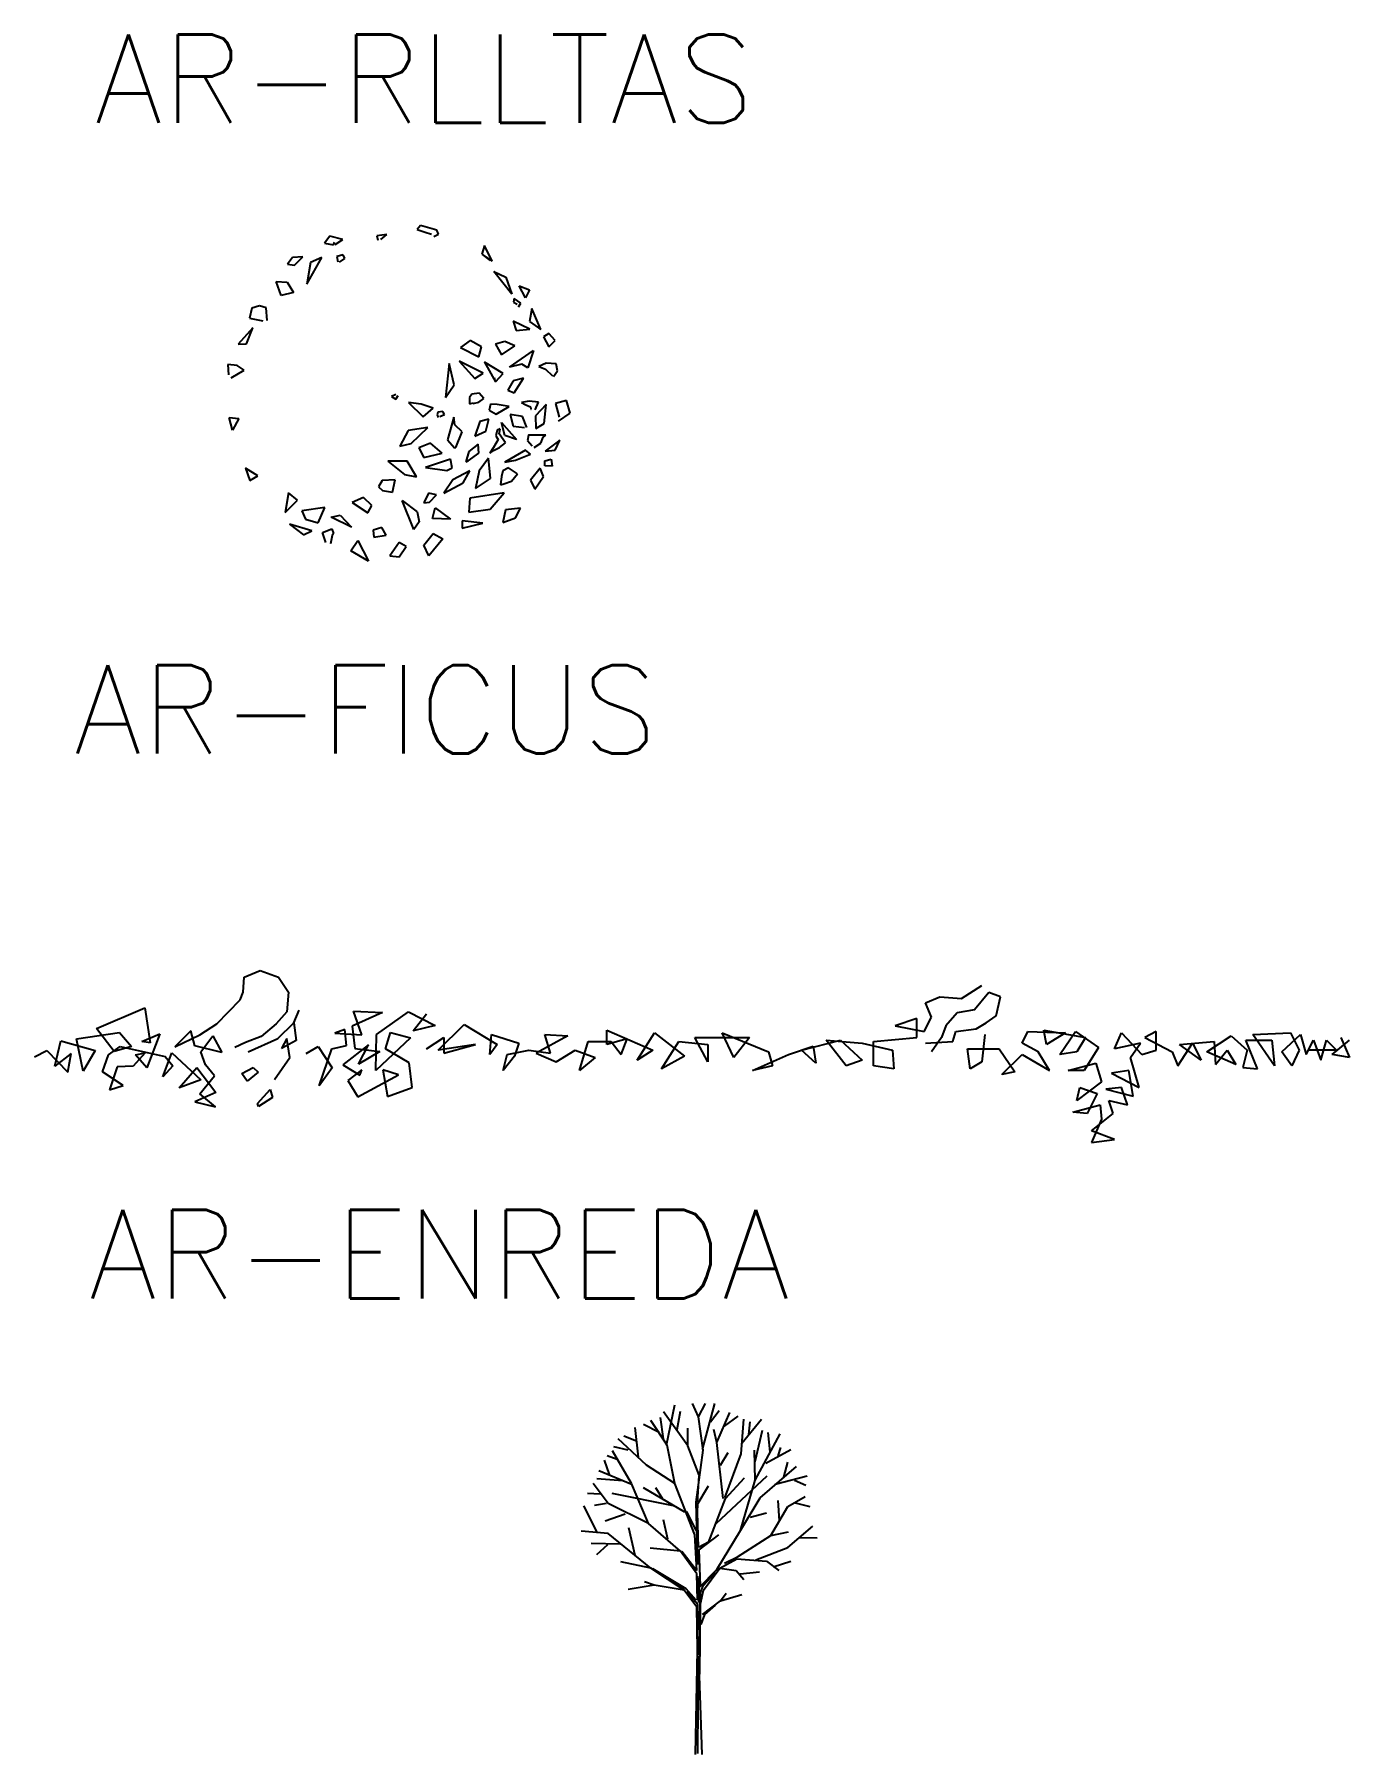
# Model space of a CAD drawing. Header units: millimetres. Extents: x -129.2 to -76.7, y 2488.8 to 2511.1.
# Drawn here: x -85.48 to -78.05, y 2488.85 to 2498.57 of the extents above; entities that cross this region are included whole.
import ezdxf
from ezdxf.enums import TextEntityAlignment as Align

# ---------------------------------------------------------------- set-up
doc = ezdxf.new("R2010")
doc.units = ezdxf.units.MM
doc.styles.add('T', font='ROMANS', dxfattribs={"height": 0.5})

# ---------------------------------------------------------------- blocks, each defined once
blk = doc.blocks.new('AR-ENREDA')
for p, q in [((-2.4251, 0.4816), (-2.3346, 0.5187)), ((-2.3346, 0.5187), (-2.2298, 0.4816)), ((-2.4479, 0.354), (-2.431, 0.397)), ((-2.431, 0.397), (-2.4251, 0.4816)), ((-2.2298, 0.4816), (-2.1732, 0.397)), ((-2.1732, 0.397), (-2.1842, 0.2863)), ((1.6305, 0.3618), (1.7445, 0.4354)), ((1.7848, 0.395), (1.7035, 0.2967)), ((1.8506, 0.3703), (1.7848, 0.395)), ((-3.2585, 0.1925), (-2.9863, 0.3091)), ((-2.9863, 0.3091), (-2.9551, 0.1105)), ((-2.5781, 0.2179), (-2.4479, 0.354)), ((-2.1445, 0.2238), (-2.1133, 0.2948)), ((1.4268, 0.3377), (1.5081, 0.3703)), ((1.4593, 0.2563), (1.4268, 0.3377)), ((1.5081, 0.3703), (1.6305, 0.3618)), ((1.7035, 0.2967), (1.6058, 0.2804)), ((1.8258, 0.2642), (1.8506, 0.3703)), ((-2.6745, 0.1561), (-2.5781, 0.2179)), ((-2.2441, 0.2179), (-2.3288, 0.147)), ((-2.1842, 0.2863), (-2.2441, 0.2179)), ((-2.235, 0.1359), (-2.1445, 0.2238)), ((-2.1445, 0.2238), (-2.1302, 0.1248)), ((-1.6426, 0.283), (-1.8132, 0.2043)), ((-1.8132, 0.2043), (-1.7988, 0.0793)), ((-1.8073, 0.2889), (-1.6426, 0.283)), ((-1.7591, 0.1561), (-1.8073, 0.2889)), ((-1.6771, 0.1587), (-1.4954, 0.2863)), ((-1.4954, 0.2863), (-1.3451, 0.2095)), ((-1.4701, 0.1782), (-1.3932, 0.2746)), ((-1.3451, 0.2095), (-1.4701, 0.1782)), ((-1.3288, 0.0688), (-1.1816, 0.2153)), ((-1.1816, 0.2153), (-0.9941, 0.1014)), ((1.3773, 0.2479), (1.2555, 0.2075)), ((1.2555, 0.2075), (1.4183, 0.1743)), ((1.3773, 0.1418), (1.3773, 0.2479)), ((1.4183, 0.1743), (1.4593, 0.2563)), ((1.5407, 0.2075), (1.516, 0.1418)), ((1.6058, 0.2804), (1.5407, 0.2075)), ((1.7119, 0.1906), (1.7686, 0.2238)), ((1.7686, 0.2238), (1.8258, 0.2642)), ((-3.4941, -0.022), (-3.4603, 0.1216)), ((-3.4603, 0.1216), (-3.2669, 0.0682)), ((-3.3724, 0.1333), (-3.1283, 0.1698)), ((-3.3353, -0.05), (-3.3724, 0.1333)), ((-3.1595, 0.0623), (-3.2585, 0.1925)), ((-3.1283, 0.1698), (-3.0605, 0.0903)), ((-3.0033, 0.119), (-2.9017, 0.1613)), ((-2.9551, 0.1105), (-3.0033, 0.119)), ((-2.9017, 0.1613), (-2.9753, -0.0304)), ((-2.7259, 0.1782), (-2.8164, 0.0877)), ((-2.8164, 0.0877), (-2.6745, 0.1561)), ((-2.7031, 0.0936), (-2.7259, 0.1782)), ((-2.6693, 0.0591), (-2.6009, 0.1502)), ((-2.6009, 0.1502), (-2.5501, 0.0565)), ((-2.4167, 0.1131), (-2.4766, 0.0851)), ((-2.3288, 0.147), (-2.4167, 0.1131)), ((-2.4023, 0.0591), (-2.235, 0.1359)), ((-2.1842, 0.1359), (-2.2129, 0.0793)), ((-2.1302, 0.1248), (-2.2129, 0.0793)), ((-2.1673, 0.0285), (-2.1842, 0.1359)), ((-1.8555, 0.1867), (-1.9121, 0.1646)), ((-1.9121, 0.1646), (-1.7591, 0.1561)), ((-1.722, 0.0988), (-1.8665, -0.0135)), ((-1.847, 0.0962), (-1.8555, 0.1867)), ((-1.7786, -0.0103), (-1.722, 0.0988)), ((-1.6797, -0.0448), (-1.6771, 0.1587)), ((-1.4844, 0.1385), (-1.6797, -0.0448)), ((-1.6257, 0.0767), (-1.5977, 0.1698)), ((-1.5977, 0.1698), (-1.4844, 0.1385)), ((-1.3939, 0.0767), (-1.2962, 0.1418)), ((-1.1165, 0.1014), (-1.3288, 0.0688)), ((-1.2962, 0.1418), (-1.2962, 0.0526)), ((-1.2962, 0.0526), (-1.1165, 0.1014)), ((-1.0352, 0.0441), (-1.0273, 0.158)), ((-0.9941, 0.1014), (-1.0352, 0.0441)), ((-1.0273, 0.158), (-0.8724, 0.1092)), ((-0.8724, 0.1092), (-0.8965, 0.0363)), ((-0.5951, 0.1502), (-0.7741, 0.0526)), ((-0.6927, 0.0526), (-0.7253, 0.158)), ((-0.7253, 0.158), (-0.5951, 0.1502)), ((-0.5299, -0.0448), (-0.4811, 0.1177)), ((-0.4811, 0.1177), (-0.3503, 0.1177)), ((-0.375, 0.1828), (-0.1139, 0.0688)), ((-0.375, 0.1014), (-0.375, 0.1828)), ((-0.2604, 0.134), (-0.375, 0.1014)), ((-0.3503, 0.1177), (-0.2936, 0.0441)), ((-0.2936, 0.0441), (-0.2604, 0.134)), ((-0.2038, 0.0125), (-0.1061, 0.1665)), ((-0.1061, 0.1665), (0.0651, 0.0363)), ((-0.0651, -0.0363), (0.0326, 0.1177)), ((0.0326, 0.1177), (0.1956, 0.1014)), ((0.1221, 0.1418), (0.432, 0.1418)), ((0.1956, 0.0041), (0.1221, 0.1418)), ((0.1956, 0.1014), (0.1956, 0.0041)), ((0.3421, 0.0278), (0.277, 0.1665)), ((0.277, 0.1665), (0.5381, 0.0604)), ((0.432, 0.1418), (0.3421, 0.0278)), ((0.7256, 0.0688), (0.9456, 0.1255)), ((0.9782, -0.02), (0.8643, 0.1255)), ((0.8643, 0.1255), (1.068, 0.1092)), ((0.9456, 0.1255), (1.068, 0.0125)), ((1.068, 0.1092), (1.2393, 0.0688)), ((1.1331, 0.1177), (1.3773, 0.1418)), ((1.1331, -0.02), (1.1331, 0.1177)), ((1.4268, 0.1092), (1.5811, 0.1177)), ((1.516, 0.1418), (1.4593, 0.0604)), ((1.5811, 0.1177), (1.5973, 0.1743)), ((1.5973, 0.1743), (1.7119, 0.1906)), ((1.7607, 0.158), (1.7445, 0.0041)), ((1.9723, 0.1092), (2.0055, 0.1743)), ((2.0622, 0.0604), (1.9723, 0.1092)), ((2.0055, 0.1743), (2.2171, 0.1665)), ((2.111, 0.1014), (2.0947, 0.1828)), ((2.0947, 0.1828), (2.3311, 0.1418)), ((2.2171, 0.1665), (2.111, 0.1014)), ((2.1846, 0.0441), (2.2744, 0.1743)), ((2.2744, 0.1743), (2.4046, 0.0851)), ((2.3311, 0.1418), (2.2822, 0.0604)), ((2.4945, 0.0767), (2.5348, 0.1665)), ((2.641, 0.1092), (2.4945, 0.0767)), ((2.5348, 0.1665), (2.6494, 0.0441)), ((2.5843, 0.0278), (2.641, 0.1092)), ((2.7308, 0.1743), (2.6657, 0.1418)), ((2.6657, 0.1418), (2.8206, 0.0604)), ((2.7308, 0.0688), (2.7308, 0.1743)), ((2.8532, -0.02), (2.9346, 0.1092)), ((2.861, 0.1014), (3.057, 0.1177)), ((2.9834, 0.0125), (2.861, 0.1014)), ((2.9346, 0.1092), (2.9834, 0.0125)), ((3.016, 0.0604), (3.1546, 0.1502)), ((3.057, 0.1177), (3.0648, -0.0122)), ((3.1546, 0.1502), (3.2445, 0.0688)), ((3.3018, -0.0363), (3.236, 0.1255)), ((3.236, 0.1255), (3.3831, 0.1255)), ((3.277, 0.158), (3.4893, 0.1665)), ((3.3994, -0.02), (3.277, 0.158)), ((3.3831, 0.1255), (3.3994, -0.02)), ((3.4398, 0.0604), (3.5459, 0.158)), ((3.4893, 0.1665), (3.5381, 0.0688)), ((3.5459, 0.158), (3.5785, 0.0441)), ((3.5785, 0.0441), (3.6195, 0.1255)), ((3.6195, 0.1255), (3.6598, 0.0125)), ((3.6598, 0.0125), (3.693, 0.1255)), ((3.693, 0.1255), (3.7497, 0.0688)), ((3.7256, 0.0441), (3.8232, 0.1255)), ((3.7744, 0.1418), (3.8232, 0.0278)), ((-3.61, 0.0311), (-3.5391, 0.0682)), ((-3.5391, 0.0682), (-3.4206, -0.0558)), ((-3.403, 0.0506), (-3.4941, -0.022)), ((-3.4206, -0.0558), (-3.403, 0.0506)), ((-3.2669, 0.0682), (-3.3353, -0.05)), ((-3.2246, -0.0532), (-3.1908, 0.0422)), ((-3.1908, 0.0422), (-3.1257, 0.0903)), ((-3.0605, 0.0903), (-3.1595, 0.0623)), ((-3.1257, 0.0903), (-2.8704, 0.0337)), ((-2.9837, 0.0539), (-3.0521, -0.022)), ((-3.0378, 0.0422), (-2.9837, 0.0539)), ((-2.9753, -0.0304), (-3.0378, 0.0422)), ((-2.8848, -0.0812), (-2.8333, 0.0539)), ((-2.8704, 0.0337), (-2.8281, -0.0187)), ((-2.8333, 0.0539), (-2.6693, -0.0981)), ((-2.5501, 0.0565), (-2.7031, 0.0936)), ((-2.6432, -0.0135), (-2.6693, 0.0591)), ((-2.2526, -0.0955), (-2.1673, 0.0285)), ((-2.0736, 0.0506), (-2.0059, 0.0903)), ((-2.0059, 0.0903), (-1.9264, -0.0304)), ((-2, -0.1326), (-1.929, 0.0767)), ((-1.929, 0.0767), (-1.847, 0.0962)), ((-1.7988, 0.0793), (-1.6569, 0.0623)), ((-1.6569, 0.0623), (-1.7786, -0.0103)), ((-1.4928, -0.0018), (-1.6257, 0.0767)), ((-0.9616, -0.0448), (-0.9375, 0.0441)), ((-0.8965, 0.0363), (-0.9616, -0.0448)), ((-0.9375, 0.0441), (-0.8151, 0.0688)), ((-0.8151, 0.0688), (-0.6927, 0.0526)), ((-0.7741, 0.0526), (-0.6602, 0.0041)), ((-0.6602, 0.0041), (-0.554, 0.0688)), ((-0.554, 0.0688), (-0.4401, 0.0278)), ((-0.4401, 0.0278), (-0.5299, -0.0448)), ((-0.1139, 0.0688), (-0.2038, 0.0125)), ((0.0651, 0.0363), (-0.0651, -0.0363)), ((0.4482, -0.0448), (0.652, 0.0441)), ((0.5381, 0.0604), (0.5622, -0.02)), ((0.652, 0.0441), (0.7907, 0.0929)), ((0.807, -0.0037), (0.7256, 0.0688)), ((0.7907, 0.0929), (0.807, -0.0037)), ((1.068, 0.0125), (0.9782, -0.02)), ((1.2393, 0.0688), (1.2471, -0.0363)), ((1.6794, -0.0363), (1.6631, 0.0767)), ((1.6631, 0.0767), (1.8421, 0.0767)), ((1.7445, 0.0041), (1.6794, -0.0363)), ((1.8421, 0.0767), (1.932, -0.0526)), ((1.8584, -0.0688), (1.9723, 0.0441)), ((1.9723, 0.0441), (2.1273, -0.0448)), ((2.1273, -0.0448), (2.0622, 0.0604)), ((2.2822, 0.0604), (2.1846, 0.0441)), ((2.4046, 0.0851), (2.3232, -0.0448)), ((2.6331, -0.1424), (2.5843, 0.0278)), ((2.6494, 0.0441), (2.7308, 0.0688)), ((2.8206, 0.0604), (2.8532, -0.02)), ((3.1794, -0.0122), (3.016, 0.0604)), ((3.0648, -0.0122), (3.1305, 0.0688)), ((3.1305, 0.0688), (3.1794, -0.0122)), ((3.2445, 0.0688), (3.2197, -0.0285)), ((3.4971, -0.02), (3.4398, 0.0604)), ((3.5381, 0.0688), (3.4971, -0.02)), ((3.7497, 0.0688), (3.5869, 0.0688)), ((3.8232, 0.0278), (3.7256, 0.0441)), ((-3.1087, -0.1294), (-3.2246, -0.0532)), ((-3.1426, -0.0246), (-3.1849, -0.1548)), ((-3.0521, -0.022), (-3.1426, -0.0246)), ((-2.8281, -0.0187), (-2.8848, -0.0812)), ((-2.791, -0.1437), (-2.6921, -0.0278)), ((-2.6921, -0.0278), (-2.584, -0.1691)), ((-2.6745, -0.1776), (-2.5924, -0.076)), ((-2.5924, -0.076), (-2.6432, -0.0135)), ((-2.4368, -0.0617), (-2.3743, -0.0278)), ((-2.4082, -0.1066), (-2.4368, -0.0617)), ((-2.3457, -0.0558), (-2.4082, -0.1066)), ((-2.3743, -0.0278), (-2.3457, -0.0558)), ((-1.9264, -0.0304), (-2, -0.1326)), ((-1.8665, -0.0135), (-1.7702, -0.0728)), ((-1.7591, -0.0415), (-1.8385, -0.1014)), ((-1.7819, -0.1945), (-1.5521, -0.0701)), ((-1.7702, -0.0728), (-1.7591, -0.0415)), ((-1.64, -0.0415), (-1.6146, -0.1919)), ((-1.5521, -0.0701), (-1.64, -0.0415)), ((-1.4753, -0.1411), (-1.4928, -0.0018)), ((0.5622, -0.02), (0.4482, -0.0448)), ((1.2471, -0.0363), (1.1331, -0.02)), ((1.932, -0.0526), (1.8584, -0.0688)), ((2.2334, -0.0448), (2.3883, -0.0037)), ((2.3232, -0.0448), (2.2334, -0.0448)), ((2.3883, -0.0037), (2.4209, -0.1099)), ((2.5758, -0.0448), (2.4782, -0.061)), ((2.4782, -0.061), (2.6331, -0.1424)), ((2.6006, -0.1912), (2.5758, -0.0448)), ((3.2197, -0.0285), (3.3018, -0.0363)), ((-3.1849, -0.1548), (-3.1087, -0.1294)), ((-2.6693, -0.0981), (-2.791, -0.1437)), ((-2.584, -0.1691), (-2.7031, -0.2231)), ((-2.5866, -0.2518), (-2.6745, -0.1776)), ((-2.349, -0.2316), (-2.278, -0.1522)), ((-2.278, -0.1522), (-2.2637, -0.1978)), ((-1.8385, -0.1014), (-1.7819, -0.1945)), ((-1.6146, -0.1919), (-1.4753, -0.1411)), ((2.4209, -0.1099), (2.2822, -0.216)), ((2.2822, -0.216), (2.2985, -0.1424)), ((2.2985, -0.1424), (2.3968, -0.175)), ((2.3968, -0.175), (2.3395, -0.2889)), ((2.5348, -0.1424), (2.4456, -0.1502)), ((2.4456, -0.1502), (2.6006, -0.1912)), ((2.568, -0.2401), (2.5348, -0.1424)), ((-2.7031, -0.2231), (-2.5866, -0.2518)), ((-2.3431, -0.2485), (-2.349, -0.2316)), ((-2.2637, -0.1978), (-2.3431, -0.2485)), ((2.2581, -0.2811), (2.4131, -0.2401)), ((2.3395, -0.2889), (2.2581, -0.2811)), ((2.3643, -0.3872), (2.486, -0.2889)), ((2.4131, -0.2401), (2.4209, -0.3215)), ((2.4619, -0.216), (2.568, -0.2401)), ((2.486, -0.2889), (2.4619, -0.216)), ((2.4209, -0.3215), (2.3643, -0.4523)), ((2.4945, -0.436), (2.3643, -0.3872)), ((2.3643, -0.4523), (2.4945, -0.436))]:
    blk.add_line(p, q)
blk = doc.blocks.new('AR-FICUS')
at = {"linetype": 'Continuous'}
for p, q in [((-0.3488, 0.9064), (-0.3791, 0.8671)), ((-0.2752, 0.8885), (-0.3488, 0.9064)), ((-0.3185, 0.8592), (-0.2752, 0.8885)), ((-0.0268, 0.9164), (-0.0839, 0.9079)), ((-0.0839, 0.9079), (-0.0777, 0.8835)), ((-0.0599, 0.8885), (-0.0268, 0.9164)), ((0.1644, 0.9665), (0.1438, 0.9444)), ((0.1438, 0.9444), (0.1906, 0.9286)), ((0.2566, 0.9415), (0.1644, 0.9665)), ((0.1906, 0.9286), (0.2264, 0.9172)), ((0.2264, 0.9172), (0.2264, 0.9172)), ((0.238, 0.905), (0.2649, 0.9186)), ((0.2649, 0.9186), (0.2566, 0.9415)), ((-0.5607, 0.7862), (-0.5876, 0.7476)), ((-0.5022, 0.7905), (-0.5607, 0.7862)), ((-0.5394, 0.7526), (-0.5022, 0.7905)), ((-0.4782, 0.636), (-0.3935, 0.7855)), ((-0.3935, 0.7855), (-0.4575, 0.7583)), ((-0.3791, 0.8671), (-0.3275, 0.8571)), ((-0.3275, 0.8571), (-0.3234, 0.8721)), ((-0.3275, 0.8571), (-0.3275, 0.8571)), ((-0.2745, 0.8006), (-0.3103, 0.7913)), ((-0.3103, 0.7913), (-0.3041, 0.7619)), ((-0.2938, 0.7605), (-0.2635, 0.7805)), ((-0.2635, 0.7805), (-0.2745, 0.8006)), ((0.5243, 0.8542), (0.5105, 0.8056)), ((0.5105, 0.8056), (0.5573, 0.7684)), ((0.5105, 0.8056), (0.5683, 0.7655)), ((0.5683, 0.7655), (0.5243, 0.8542)), ((-0.5876, 0.7476), (-0.549, 0.7433)), ((-0.549, 0.7433), (-0.5394, 0.7526)), ((-0.4575, 0.7583), (-0.4782, 0.636)), ((0.5573, 0.7684), (0.5573, 0.7684)), ((0.5772, 0.7061), (0.646, 0.6746)), ((0.6804, 0.5795), (0.5772, 0.7061)), ((-0.6247, 0.5709), (-0.6529, 0.6503)), ((-0.6529, 0.6503), (-0.5903, 0.6467)), ((-0.5552, 0.5874), (-0.6247, 0.5709)), ((-0.5903, 0.6467), (-0.5552, 0.5874)), ((0.646, 0.6746), (0.6804, 0.5795)), ((0.7203, 0.6253), (0.7802, 0.6031)), ((0.7575, 0.5573), (0.7203, 0.6253)), ((0.7802, 0.6031), (0.7575, 0.5573)), ((-0.7891, 0.4994), (-0.8022, 0.4428)), ((-0.7472, 0.5122), (-0.7891, 0.4994)), ((-0.7086, 0.5022), (-0.7472, 0.5122)), ((-0.7038, 0.43), (-0.7086, 0.5022)), ((0.6935, 0.5552), (0.6894, 0.5344)), ((0.6894, 0.5344), (0.7093, 0.523)), ((0.73, 0.5273), (0.6935, 0.5552)), ((0.7093, 0.523), (0.7093, 0.523)), ((0.7183, 0.5072), (0.73, 0.5273)), ((0.7926, 0.4979), (0.7788, 0.4242)), ((0.8435, 0.3799), (0.7926, 0.4979)), ((-0.8022, 0.4428), (-0.7279, 0.4278)), ((-0.7279, 0.4278), (-0.7279, 0.4278)), ((0.688, 0.4264), (0.7038, 0.3734)), ((0.7816, 0.382), (0.688, 0.4264)), ((0.7788, 0.4242), (0.8435, 0.3799)), ((-0.7836, 0.3878), (-0.8662, 0.2969)), ((-0.8662, 0.2969), (-0.8201, 0.2983)), ((-0.8201, 0.2983), (-0.7836, 0.3878)), ((0.4451, 0.3162), (0.3894, 0.2783)), ((0.5077, 0.2819), (0.4451, 0.3162)), ((0.6398, 0.3119), (0.5882, 0.2962)), ((0.5882, 0.2962), (0.622, 0.2361)), ((0.6976, 0.2876), (0.6398, 0.3119)), ((0.7038, 0.3734), (0.7816, 0.382)), ((0.8896, 0.357), (0.8586, 0.3384)), ((0.8586, 0.3384), (0.8889, 0.2819)), ((0.8889, 0.2819), (0.9247, 0.3169)), ((0.9247, 0.3169), (0.8896, 0.357)), ((0.5174, 0.1316), (0.3818, 0.2003)), ((0.3818, 0.2003), (0.4706, 0.103)), ((0.3894, 0.2783), (0.4933, 0.2246)), ((0.4933, 0.2246), (0.5077, 0.2819)), ((0.6302, 0.1309), (0.5243, 0.1953)), ((0.5243, 0.1953), (0.5876, 0.0844)), ((0.622, 0.2361), (0.6976, 0.2876)), ((0.666, 0.1667), (0.8022, 0.2604)), ((0.8022, 0.2604), (0.7706, 0.1624)), ((-0.8731, 0.176), (-0.926, 0.181)), ((-0.926, 0.181), (-0.9219, 0.1238)), ((-0.9219, 0.1238), (-0.9219, 0.1238)), ((-0.9061, 0.1066), (-0.8325, 0.1502)), ((-0.8325, 0.1502), (-0.8731, 0.176)), ((0.3247, 0.1874), (0.3048, -0.0043)), ((0.3536, 0.0658), (0.3247, 0.1874)), ((0.4706, 0.103), (0.5174, 0.1316)), ((0.5876, 0.0844), (0.5814, 0.1059)), ((0.5876, 0.0844), (0.6302, 0.1309)), ((0.7368, 0.1839), (0.666, 0.1667)), ((0.7451, 0.1037), (0.6866, 0.0894)), ((0.6935, 0.0215), (0.7451, 0.1037)), ((0.7706, 0.1624), (0.7368, 0.1839)), ((0.8731, 0.1896), (0.8318, 0.171)), ((0.8318, 0.171), (0.8703, 0.1552)), ((0.8703, 0.1552), (0.9088, 0.118)), ((0.9302, 0.1853), (0.8731, 0.1896)), ((0.9088, 0.118), (0.9088, 0.118)), ((0.9157, 0.1145), (0.9371, 0.1452)), ((0.9371, 0.1452), (0.9302, 0.1853)), ((0.0234, 0.0122), (0, 0)), ((0, 0), (0.0241, -0.0136)), ((0.0241, -0.0136), (0.0378, 0.0057)), ((0.3048, -0.0043), (0.3536, 0.0658)), ((0.4527, 0.0143), (0.441, -0.005)), ((0.4954, 0.0193), (0.4527, 0.0143)), ((0.5208, -0.0107), (0.4954, 0.0193)), ((0.6866, 0.0894), (0.6577, 0.0358)), ((0.6577, 0.0358), (0.6935, 0.0215)), ((0.0949, -0.0336), (0.1782, -0.1152)), ((0.1672, -0.0429), (0.0949, -0.0336)), ((0.236, -0.0651), (0.1672, -0.0429)), ((0.1782, -0.1152), (0.236, -0.0651)), ((0.2608, -0.0887), (0.2573, -0.1037)), ((0.2896, -0.0837), (0.2608, -0.0887)), ((0.2986, -0.1009), (0.2896, -0.0837)), ((0.441, -0.005), (0.4403, -0.0408)), ((0.4403, -0.0408), (0.463, -0.0358)), ((0.461, -0.0393), (0.494, -0.0315)), ((0.463, -0.0358), (0.463, -0.0358)), ((0.494, -0.0315), (0.5208, -0.0107)), ((0.5593, -0.0422), (0.5518, -0.0773)), ((0.5518, -0.0773), (0.5903, -0.0994)), ((0.5972, -0.0451), (0.5593, -0.0422)), ((0.5903, -0.0994), (0.6639, -0.0565)), ((0.6639, -0.0565), (0.5972, -0.0451)), ((0.7781, -0.0258), (0.7334, -0.0336)), ((0.7334, -0.0336), (0.7582, -0.0465)), ((0.7582, -0.0465), (0.7843, -0.0572)), ((0.8304, -0.0315), (0.7781, -0.0258)), ((0.7843, -0.0572), (0.7878, -0.0701)), ((0.7878, -0.0701), (0.7898, -0.0708)), ((0.8112, -0.0751), (0.8304, -0.0315)), ((0.8738, -0.0444), (0.8132, -0.1095)), ((0.8621, -0.1524), (0.8738, -0.0444)), ((0.988, -0.0215), (0.9267, -0.0393)), ((0.9267, -0.0393), (0.9467, -0.1159)), ((0.9439, -0.1388), (1.01, -0.093)), ((1.01, -0.093), (0.988, -0.0215)), ((-0.8985, -0.1903), (-0.9178, -0.1173)), ((-0.9178, -0.1173), (-0.8628, -0.1238)), ((-0.8628, -0.1238), (-0.8985, -0.1903)), ((0.0943, -0.191), (0.0475, -0.2804)), ((0.2057, -0.1738), (0.0943, -0.191)), ((0.1108, -0.2647), (0.2057, -0.1738)), ((0.2573, -0.1037), (0.2628, -0.1173)), ((0.2731, -0.1123), (0.2986, -0.1009)), ((0.3516, -0.1166), (0.3165, -0.2447)), ((0.3578, -0.1588), (0.3516, -0.1166)), ((0.3997, -0.1989), (0.3578, -0.1588)), ((0.4995, -0.1402), (0.4699, -0.2232)), ((0.5504, -0.1266), (0.4995, -0.1402)), ((0.5332, -0.1946), (0.5504, -0.1266)), ((0.5965, -0.1889), (0.5889, -0.2218)), ((0.6144, -0.1817), (0.5965, -0.1889)), ((0.6082, -0.2096), (0.6144, -0.1817)), ((0.6392, -0.2196), (0.6213, -0.1467)), ((0.6213, -0.1467), (0.7052, -0.2432)), ((0.6701, -0.1009), (0.6873, -0.1667)), ((0.7396, -0.1123), (0.6701, -0.1009)), ((0.6873, -0.1667), (0.7506, -0.1746)), ((0.7637, -0.1738), (0.7396, -0.1123)), ((0.7506, -0.1746), (0.7506, -0.1746)), ((0.8132, -0.1095), (0.816, -0.1796)), ((0.816, -0.1796), (0.8621, -0.1524)), ((0.9467, -0.1159), (0.9467, -0.1159)), ((0.0475, -0.2804), (0.1108, -0.2647)), ((0.2202, -0.2626), (0.1548, -0.289)), ((0.1548, -0.289), (0.1823, -0.3441)), ((0.2869, -0.3205), (0.2202, -0.2626)), ((0.3165, -0.2447), (0.355, -0.2897)), ((0.355, -0.2897), (0.3633, -0.2876)), ((0.3633, -0.2876), (0.3997, -0.1989)), ((0.4885, -0.2683), (0.4362, -0.3105)), ((0.4699, -0.2232), (0.5332, -0.1946)), ((0.4926, -0.3205), (0.4885, -0.2683)), ((0.5765, -0.2883), (0.5559, -0.3198)), ((0.602, -0.2432), (0.5765, -0.2883)), ((0.5793, -0.3019), (0.6096, -0.2883)), ((0.5889, -0.2218), (0.602, -0.2432)), ((0.6433, -0.2618), (0.6082, -0.2096)), ((0.6096, -0.2883), (0.6433, -0.2618)), ((0.7052, -0.2432), (0.6392, -0.2196)), ((0.7052, -0.2432), (0.7052, -0.2432)), ((0.7052, -0.2432), (0.7052, -0.2432)), ((0.7733, -0.2175), (0.7678, -0.2482)), ((0.7678, -0.2482), (0.7953, -0.2783)), ((0.7733, -0.2175), (0.7774, -0.2146)), ((0.8724, -0.2175), (0.7733, -0.2175)), ((0.7953, -0.2783), (0.7953, -0.2783)), ((0.8063, -0.2876), (0.8442, -0.264)), ((0.8442, -0.264), (0.8559, -0.2289)), ((0.8559, -0.2289), (0.8724, -0.2175)), ((0.9508, -0.2461), (0.8683, -0.3083)), ((0.9247, -0.3033), (0.9508, -0.2461)), ((0.0881, -0.3641), (-0.0213, -0.3656)), ((-0.0213, -0.3656), (0.0729, -0.4393)), ((0.1404, -0.4529), (0.0881, -0.3641)), ((0.1823, -0.3441), (0.2869, -0.3205)), ((0.3323, -0.3527), (0.1913, -0.4006)), ((0.3419, -0.4021), (0.3323, -0.3527)), ((0.4362, -0.3105), (0.4204, -0.3677)), ((0.4204, -0.3677), (0.4334, -0.3627)), ((0.4334, -0.3627), (0.4926, -0.3205)), ((0.5483, -0.3484), (0.4947, -0.4199)), ((0.56, -0.4622), (0.5483, -0.3484)), ((0.5559, -0.3198), (0.5793, -0.3019)), ((0.7561, -0.3019), (0.6392, -0.3706)), ((0.6392, -0.3706), (0.6997, -0.3599)), ((0.6997, -0.3599), (0.7843, -0.3248)), ((0.7843, -0.3248), (0.7561, -0.3019)), ((0.8669, -0.3634), (0.902, -0.3541)), ((0.8669, -0.3906), (0.8669, -0.3634)), ((0.8683, -0.3083), (0.9247, -0.3033)), ((0.902, -0.3541), (0.9068, -0.3935)), ((-0.7568, -0.4479), (-0.8263, -0.4035)), ((-0.8263, -0.4035), (-0.8008, -0.4736)), ((-0.8008, -0.4736), (-0.7568, -0.4479)), ((-0.0523, -0.475), (-0.0743, -0.5108)), ((0.02, -0.47), (-0.0523, -0.475)), ((0.0048, -0.5401), (0.02, -0.47)), ((0.0729, -0.4393), (0.1404, -0.4529)), ((0.1913, -0.4006), (0.3117, -0.4178)), ((0.3468, -0.47), (0.2958, -0.5459)), ((0.3117, -0.4178), (0.3419, -0.4021)), ((0.4424, -0.4199), (0.3468, -0.47)), ((0.4039, -0.4879), (0.4424, -0.4199)), ((0.4947, -0.4199), (0.4747, -0.5187)), ((0.4747, -0.5187), (0.56, -0.4622)), ((0.622, -0.4521), (0.6164, -0.4994)), ((0.6295, -0.4192), (0.622, -0.4521)), ((0.6605, -0.4028), (0.6295, -0.4192)), ((0.6336, -0.4929), (0.6777, -0.4772)), ((0.7121, -0.4371), (0.6605, -0.4028)), ((0.6777, -0.4772), (0.7121, -0.4371)), ((0.8407, -0.4042), (0.7843, -0.4715)), ((0.7843, -0.4715), (0.8091, -0.5223)), ((0.8091, -0.5223), (0.8586, -0.4507)), ((0.8586, -0.4507), (0.8407, -0.4042)), ((0.9068, -0.3935), (0.8669, -0.3906)), ((-0.5834, -0.5437), (-0.6013, -0.6553)), ((-0.5318, -0.5852), (-0.5834, -0.5437)), ((-0.1582, -0.5695), (-0.2222, -0.5981)), ((-0.1121, -0.616), (-0.1582, -0.5695)), ((-0.0743, -0.5108), (-0.0509, -0.5308)), ((-0.0509, -0.5308), (-0.0509, -0.5308)), ((-0.0509, -0.5308), (-0.0509, -0.5308)), ((-0.0509, -0.5308), (0.0048, -0.5401)), ((0.2078, -0.5459), (0.1816, -0.6002)), ((0.2546, -0.5544), (0.2078, -0.5459)), ((0.2147, -0.5959), (0.2546, -0.5544)), ((0.2958, -0.5459), (0.4039, -0.4879)), ((0.4424, -0.5738), (0.4376, -0.6525)), ((0.6371, -0.5437), (0.4424, -0.5738)), ((0.558, -0.636), (0.6371, -0.5437)), ((0.6164, -0.4994), (0.6336, -0.4929)), ((-0.6013, -0.6553), (-0.5318, -0.5852)), ((-0.3777, -0.6274), (-0.5077, -0.6453)), ((-0.5077, -0.6453), (-0.4857, -0.6925)), ((-0.4149, -0.7126), (-0.3777, -0.6274)), ((-0.3412, -0.6818), (-0.2903, -0.6696)), ((-0.2903, -0.6696), (-0.227, -0.7369)), ((-0.2222, -0.5981), (-0.1335, -0.656)), ((-0.1335, -0.656), (-0.1121, -0.616)), ((0.1266, -0.7505), (0.0605, -0.5874)), ((0.0605, -0.5874), (0.1438, -0.651)), ((0.1438, -0.651), (0.1569, -0.7075)), ((0.1816, -0.6002), (0.2147, -0.5959)), ((0.2319, -0.6897), (0.2456, -0.6281)), ((0.2456, -0.6281), (0.3337, -0.6918)), ((0.4376, -0.6525), (0.558, -0.636)), ((0.644, -0.6403), (0.6295, -0.7118)), ((0.7293, -0.631), (0.644, -0.6403)), ((0.7004, -0.6847), (0.7293, -0.631)), ((-0.4513, -0.7591), (-0.5772, -0.7204)), ((-0.5772, -0.7204), (-0.4981, -0.7819)), ((-0.4981, -0.7819), (-0.4513, -0.7591)), ((-0.4857, -0.6925), (-0.4149, -0.7126)), ((-0.3901, -0.7676), (-0.3385, -0.7469)), ((-0.3722, -0.8242), (-0.3901, -0.7676)), ((-0.227, -0.7369), (-0.3412, -0.6818)), ((-0.3385, -0.7469), (-0.3282, -0.7741)), ((-0.3282, -0.7741), (-0.3351, -0.7841)), ((-0.055, -0.7405), (-0.1046, -0.7548)), ((-0.1046, -0.7548), (-0.1004, -0.7948)), ((-0.0303, -0.7834), (-0.055, -0.7405)), ((0.1569, -0.7075), (0.1266, -0.7505)), ((0.1816, -0.8399), (0.2353, -0.7741)), ((0.3337, -0.6918), (0.2319, -0.6897)), ((0.2353, -0.7741), (0.2903, -0.8034)), ((0.516, -0.7161), (0.399, -0.7018)), ((0.399, -0.7018), (0.3997, -0.744)), ((0.3997, -0.744), (0.516, -0.7161)), ((0.6295, -0.7118), (0.7004, -0.6847)), ((-0.3351, -0.7841), (-0.3454, -0.8313)), ((-0.3454, -0.8313), (-0.3454, -0.8313)), ((-0.2298, -0.8721), (-0.1906, -0.8141)), ((-0.13, -0.9308), (-0.2298, -0.8721)), ((-0.1906, -0.8141), (-0.13, -0.9308)), ((-0.1004, -0.7948), (-0.0303, -0.7834)), ((0.0427, -0.8249), (-0.0089, -0.9007)), ((0.0832, -0.8478), (0.0427, -0.8249)), ((0.0427, -0.9057), (0.0832, -0.8478)), ((0.2112, -0.9007), (0.1816, -0.8399)), ((0.2903, -0.8034), (0.2112, -0.9007)), ((-0.0089, -0.9007), (0.0427, -0.9057))]:
    blk.add_line(p, q, dxfattribs=at)
blk = doc.blocks.new('AR-ALZCH')
for p, q in [((-0.1631, 1.7492), (-0.117, 1.9762)), ((0.0178, 1.9088), (-0.0177, 1.9833)), ((0.0178, 1.9088), (0.0568, 1.9833)), ((0.039, 1.7244), (0.11, 1.9833)), ((0.0852, 1.8805), (0.1348, 1.9444)), ((-0.3228, 1.6818), (-0.3404, 1.8485)), ((-0.2056, 1.8201), (-0.2943, 1.8663)), ((-0.1595, 1.7492), (-0.2518, 1.8876)), ((-0.1808, 1.7847), (-0.1986, 1.9053)), ((-0.0425, 1.7456), (-0.1808, 1.9372)), ((-0.1028, 1.8379), (-0.0851, 1.9408)), ((0.0426, 1.7208), (0.0178, 1.9088)), ((0.1206, 1.7634), (0.1951, 1.9337)), ((0.1632, 1.8556), (0.2412, 1.9124)), ((0.259, 1.6995), (0.2731, 1.8947)), ((0.2625, 1.7598), (0.3725, 1.8947)), ((0.3015, 1.8096), (0.3086, 1.8805)), ((-0.2766, 1.6357), (-0.4362, 1.7847)), ((-0.3333, 1.7705), (-0.4043, 1.7989)), ((-0.0425, 1.7456), (-0.0425, 1.845)), ((0.1206, 1.7634), (0.1029, 1.8379)), ((0.1561, 1.4476), (0.1206, 1.7634)), ((0.3369, 1.657), (0.3796, 1.8343)), ((0.3369, 1.5505), (0.4789, 1.8131)), ((0.4221, 1.7102), (0.4115, 1.8201)), ((-0.4859, 1.5825), (-0.5142, 1.6641)), ((-0.4432, 1.6676), (-0.5, 1.6889)), ((-0.3617, 1.5328), (-0.4681, 1.7173)), ((-0.3795, 1.7208), (-0.461, 1.7386)), ((-0.117, 1.5328), (-0.1595, 1.7492)), ((0.0214, 1.5789), (-0.0425, 1.7456)), ((0.0036, 1.4264), (0.0426, 1.7208)), ((0.1419, 1.6357), (0.1845, 1.7066)), ((0.1667, 1.4511), (0.259, 1.6995)), ((0.3369, 1.5505), (0.3334, 1.7208)), ((0.3972, 1.6463), (0.5391, 1.7244)), ((0.4682, 1.6889), (0.4824, 1.7351)), ((0.5002, 1.5683), (0.5214, 1.6534)), ((-0.4114, 1.547), (-0.5568, 1.5576)), ((-0.3653, 1.5292), (-0.5462, 1.6037)), ((-0.117, 1.5328), (-0.2766, 1.6357)), ((0.0107, 1.4264), (0.0214, 1.5754)), ((0.1171, 1.3057), (0.4043, 1.5754)), ((0.1703, 1.4476), (0.2766, 1.5647)), ((0.3654, 1.4511), (0.571, 1.6286)), ((0.4504, 1.5292), (0.6313, 1.5754)), ((-0.5391, 1.4725), (-0.61, 1.476)), ((-0.493, 1.4193), (-0.578, 1.5328)), ((-0.1241, 1.4051), (-0.4717, 1.476)), ((-0.2659, 1.3057), (-0.3617, 1.5328)), ((-0.0603, 1.3695), (-0.2943, 1.508)), ((-0.1844, 1.444), (-0.2234, 1.508)), ((-0.0035, 1.2418), (-0.117, 1.5328)), ((0.0036, 1.4015), (0.0745, 1.5185)), ((0.2554, 1.2667), (0.3369, 1.5505)), ((0.5214, 1.4015), (0.6207, 1.4582)), ((0.5604, 1.5505), (0.6242, 1.5221)), ((-0.5533, 1.2525), (-0.6312, 1.4051)), ((-0.5035, 1.4193), (-0.5709, 1.4086)), ((-0.2659, 1.3057), (-0.493, 1.4193)), ((0.0036, 1.2667), (-0.0496, 1.3731)), ((0.0142, 1.0751), (0.0036, 1.4264)), ((0.0107, 1.3695), (0.0142, 1.4157)), ((0.0178, 1.1709), (0.0107, 1.3695)), ((0.0745, 1.1993), (0.1703, 1.4476)), ((0.2554, 1.2667), (0.3654, 1.4511)), ((0.3086, 1.3412), (0.4008, 1.366)), ((0.4257, 1.2383), (0.5214, 1.4015)), ((0.4747, 1.3219), (0.4682, 1.4369)), ((0.5639, 1.4228), (0.6455, 1.4015)), ((-0.3972, 1.3589), (-0.5106, 1.3199)), ((-0.3404, 1.1247), (-0.3759, 1.2808)), ((-0.0851, 1.1496), (-0.2659, 1.3057)), ((-0.156, 1.217), (-0.1808, 1.327)), ((0.1206, 1.0468), (0.2554, 1.2667)), ((0.5214, 1.1709), (0.6633, 1.2915)), ((-0.493, 1.2489), (-0.6455, 1.2632)), ((-0.4256, 1.1887), (-0.5887, 1.1922)), ((-0.4965, 1.1851), (-0.5603, 1.1283)), ((-0.2518, 1.0538), (-0.493, 1.2489)), ((-0.0851, 1.1496), (-0.2554, 1.1673)), ((0.0071, 1.0396), (-0.0035, 1.2418)), ((0.0214, 1.1567), (0.1313, 1.2418)), ((0.0214, 1.1744), (0.0745, 1.2028)), ((0.2377, 1.1177), (0.4257, 1.2383)), ((0.3405, 1.0999), (0.5214, 1.1709)), ((0.4257, 1.2383), (0.5249, 1.2596)), ((0.5852, 1.2276), (0.6881, 1.2241)), ((-0.2518, 1.0538), (-0.422, 1.0893)), ((0.0071, 1.0219), (-0.0851, 1.1496)), ((-0.078, 1.1496), (0.0071, 1.0396)), ((0.0285, 0.9545), (0.0214, 1.1567)), ((0.1384, 1.0538), (0.2341, 1.107)), ((0.1632, 1.0822), (0.2377, 1.1177)), ((0.2341, 1.107), (0.4008, 1.0928)), ((0.4008, 1.0928), (0.4717, 1.0396)), ((0.4399, 1.0609), (0.5391, 1.0928)), ((-0.234, 0.958), (-0.2872, 0.9757)), ((-0.0638, 0.9296), (-0.2518, 1.0538)), ((-0.0532, 0.9367), (-0.2411, 1.0502)), ((0.0107, 0.8729), (0.0071, 1.0219)), ((0.0214, 0.9438), (0.0142, 1.0077)), ((0.0214, 0.9438), (0.1206, 1.0468)), ((0.0426, 0.9545), (0.1135, 1.029)), ((0.0461, 0.9296), (0.1384, 1.0538)), ((0.1384, 1.0538), (0.2306, 1.0396)), ((0.2306, 1.0396), (0.2731, 0.9899)), ((0.2519, 1.0219), (0.3618, 1.0325)), ((-0.234, 0.958), (-0.3795, 0.9332)), ((-0.0638, 0.9296), (-0.234, 0.958)), ((0.0071, 0.8338), (-0.0638, 0.9296)), ((0.0036, 0.8729), (-0.0532, 0.9367)), ((0.0142, 0.848), (-0.0496, 0.919)), ((0.0185, 0.8595), (0.0202, 0.9423)), ((0.0185, 0.5615), (0.0285, 0.9154)), ((0.0285, 0.9154), (0.0426, 0.9545)), ((0.0285, 0.8516), (0.0461, 0.9296)), ((0.1419, 0.8693), (0.1738, 0.9119)), ((0.1419, 0.8693), (0.2625, 0.9047)), ((0.0107, 0.5925), (0.0071, 0.8338)), ((0.0168, 0.7056), (0.0136, 0.848)), ((0.0249, 0.4542), (0.0285, 0.8516)), ((0.0319, 0.7345), (0.0532, 0.7913)), ((0.039, 0.7913), (0.1419, 0.8693)), ((0.0532, 0.7913), (0.1135, 0.8445)), ((0, 0), (0.0107, 0.5925)), ((0.0142, 0.0071), (0.0178, 0.5571)), ((0.0178, 0.5571), (0.0355, 0))]:
    blk.add_line(p, q)

msp = doc.modelspace()

# ---------------------------------------------------------------- block references
for name, p in [('AR-FICUS', (-83.4607, 2496.5207)), ('AR-ENREDA', (-81.8693, 2492.7579)), ('AR-ALZCH', (-81.7431, 2488.8463))]:
    msp.add_blockref(name, p)

# ---------------------------------------------------------------- texts
at = {"style": 'T'}
for s, p in [('AR-RLLTAS', (-83.276, 2498.0676)), ('AR-FICUS', (-83.6068, 2494.5029)), ('AR-ENREDA', (-83.1907, 2491.4246))]:
    msp.add_text(s, height=0.5, dxfattribs=at).set_placement(p, align=Align.CENTER)

doc.saveas('drawing.dxf')
